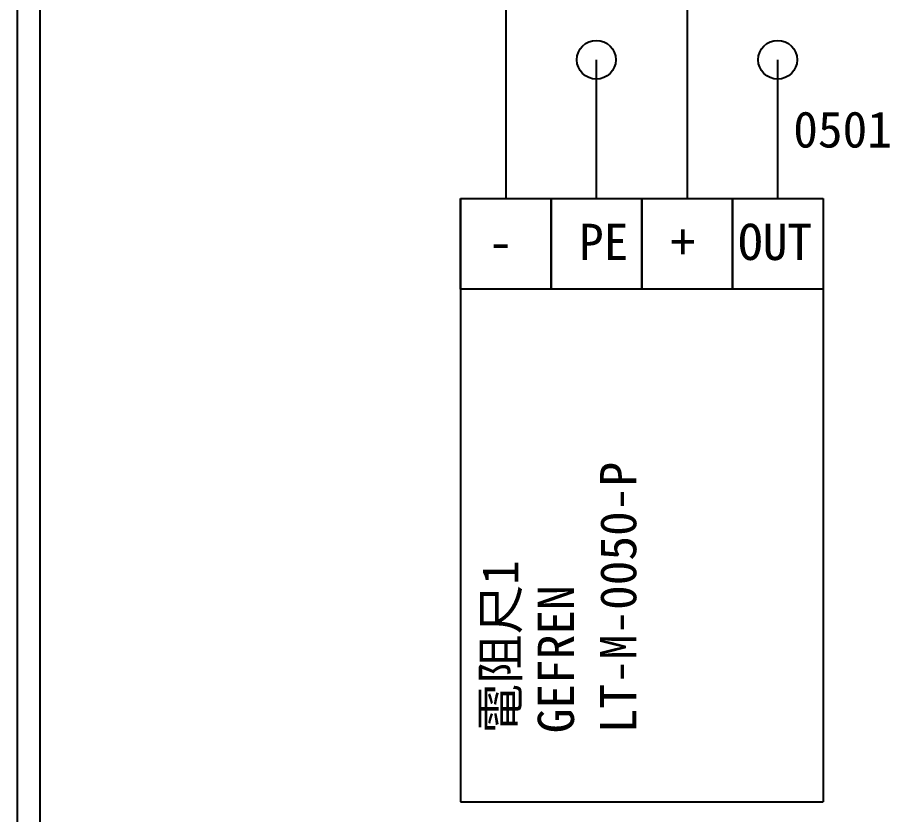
# Model space of a CAD drawing. Extents: x 10 to 297, y 3 to 207.
# Drawn here: x 10 to 58.1, y 28.92 to 72.88 of the extents above; entities that cross this region are included whole.
import ezdxf

# ---------------------------------------------------------------- set-up
doc = ezdxf.new("R2010")
doc.units = 0
doc.layers.get('0').update_dxf_attribs({"linetype": 'CONTINUOUS'})
doc.layers.add('圖框層', color=7, linetype='CONTINUOUS')
doc.layers.add('標尺寸層', color=3, linetype='CONTINUOUS')
doc.styles.add('STSL', font='kaiu.ttf')

msp = doc.modelspace()

# ---------------------------------------------------------------- linework, layer by layer
at = {"color": 7}
for centre in [(41.926, 70.545), (51.926, 70.545)]:
    msp.add_circle(centre, 1.071, dxfattribs=at)
at = {"layer": '圖框層', "color": 7}
for p, q in [((10, 3), (10, 206.969)), ((11.25, 4.25), (11.25, 205.719))]:
    msp.add_line(p, q, dxfattribs=at)
at = {"layer": '標尺寸層', "color": 7}
for p, q in [((46.926, 127.959), (46.926, 62.887)), ((36.926, 117.959), (36.926, 62.887)), ((41.926, 62.887), (41.926, 70.545)), ((51.926, 62.887), (51.926, 70.545)), ((41.922, 69.474), (41.922, 69.408)), ((51.922, 69.474), (51.922, 69.408)), ((34.426, 62.887), (39.426, 62.887)), ((34.426, 57.887), (34.426, 62.887)), ((34.426, 62.887), (49.426, 62.887)), ((34.426, 62.887), (34.426, 29.618)), ((39.426, 62.887), (39.426, 57.887)), ((39.426, 62.887), (44.426, 62.887)), ((39.426, 57.887), (39.426, 62.887)), ((44.426, 62.887), (49.426, 62.887)), ((44.426, 57.887), (44.426, 62.887)), ((44.426, 62.887), (44.426, 57.887)), ((49.426, 62.887), (49.426, 57.887)), ((49.426, 62.887), (54.426, 62.887)), ((49.426, 57.887), (49.426, 62.887)), ((49.426, 62.887), (49.426, 57.887)), ((54.426, 62.887), (54.426, 29.618)), ((54.426, 62.887), (54.426, 57.887)), ((39.426, 57.887), (34.426, 57.887)), ((44.426, 57.887), (39.426, 57.887)), ((49.426, 57.887), (44.426, 57.887)), ((54.426, 57.887), (49.426, 57.887)), ((34.426, 29.618), (54.426, 29.618))]:
    msp.add_line(p, q, dxfattribs=at)

# ---------------------------------------------------------------- texts
at = {"layer": '圖框層', "color": 7, "style": 'STSL'}
for s, p in [('0501', (52.785, 65.703)), ('PE', (40.97, 59.502)), ('+', (46.013, 59.502)), ('OUT', (49.74, 59.502)), ('-', (35.97, 59.502))]:
    msp.add_text(s, height=2, dxfattribs=at).set_placement(p)
for s, p in [('LT-M-0050-P', (44.129, 33.401)), ('電阻尺1', (37.625, 33.401)), ('GEFREN', (40.693, 33.401))]:
    msp.add_text(s, height=2, rotation=90, dxfattribs=at).set_placement(p)

doc.saveas('drawing.dxf')
